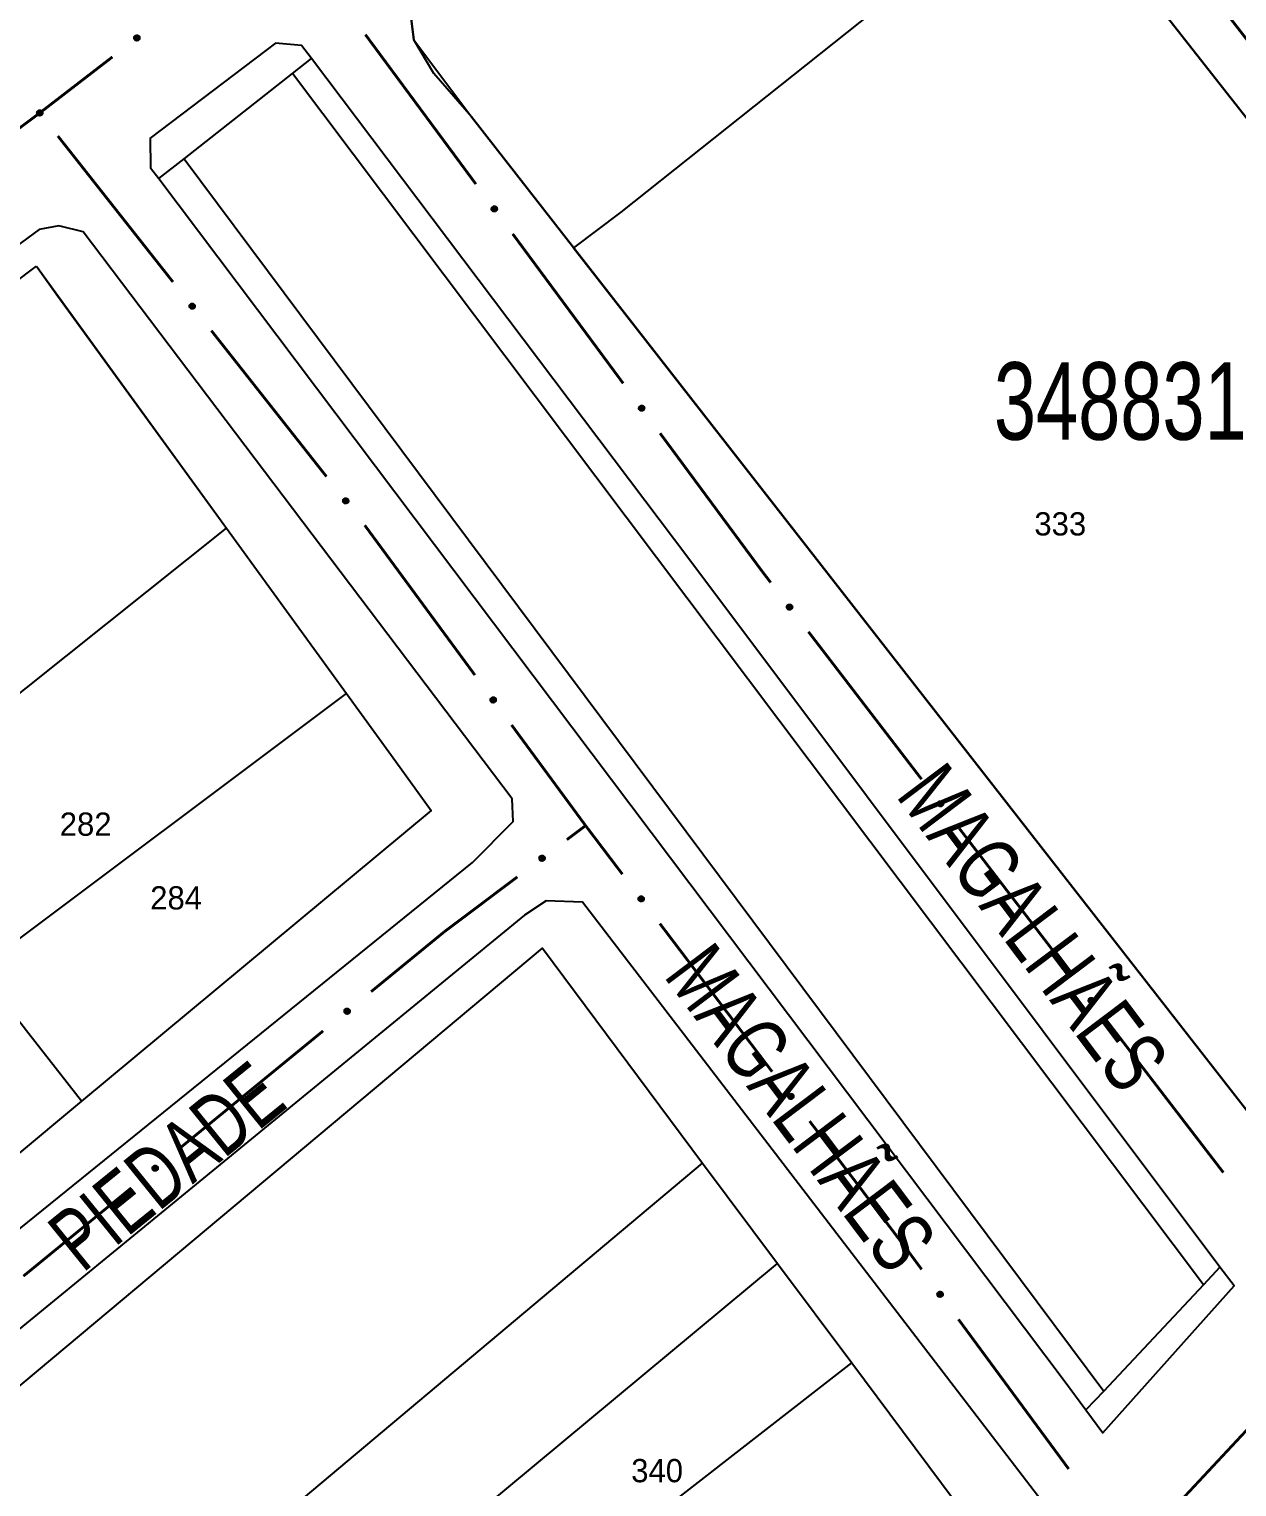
# Model space of a CAD drawing. Extents: x 200123 to 201542, y 4839549 to 4841240.
# Drawn here: x 200645.3 to 200723.2, y 4840032.7 to 4840126.8 of the extents above; entities that cross this region are included whole.
import ezdxf
from ezdxf.enums import TextEntityAlignment as Align

# ---------------------------------------------------------------- set-up
doc = ezdxf.new("R2010")
doc.units = 0
doc.header["$LTSCALE"] = 1.5
doc.header["$MEASUREMENT"] = 0
for name, color, linetype in [('CD_MALHA_LOTES', 7, 'CONTINUOUS'), ('CD_TXT_QUADRA', 2, 'CONTINUOUS'), ('HD-CURSO-PERENE', 170, 'CONTINUOUS'), ('RU-QUADRA', 210, 'CONTINUOUS'), ('SV-EIXO-RUA-PAV', 20, 'CONTINUOUS'), ('SV-PONTE-BUEIRO', 251, 'CONTINUOUS'), ('SV-RUA-PAVIM', 7, 'CONTINUOUS'), ('SV-TXT-RUA-PAV', 7, 'CONTINUOUS'), ('Th_NmrPort', 1, 'CONTINUOUS')]:
    doc.layers.add(name, color=color, linetype=linetype)
doc.styles.add('ARIAL', font='ARIAL.SHX')

msp = doc.modelspace()

# ---------------------------------------------------------------- linework, layer by layer
at = {"layer": 'CD_MALHA_LOTES', "linetype": 'Continuous', "flags": 128}
for points in [[(200680.42, 4840112.7), (200673.82, 4840121.16), (200671.39, 4840123.94), (200670.1, 4840126.13), (200669.86, 4840128.02), (200671.07, 4840130.3), (200697.21, 4840150.98), (200699.07, 4840151.52), (200700.47, 4840150.85), (200711.19, 4840137.21)], [(200711.19, 4840137.21), (200709.19, 4840135.47), (200683.47, 4840114.99), (200680.42, 4840112.7)], [(200680.42, 4840112.7), (200727.78, 4840052.02), (200730.31, 4840050.63), (200732.8, 4840050.88), (200734.82, 4840052.34), (200756.06, 4840076.1), (200756.92, 4840077.73), (200756.59, 4840079.46), (200711.19, 4840137.21)], [(200625.56, 4840096.33), (200645.74, 4840111.51)], [(200645.74, 4840111.51), (200658, 4840094.6)], [(200642.52, 4840082.24), (200658, 4840094.6)], [(200658, 4840094.6), (200665.75, 4840083.93)], [(200642.01, 4840066.13), (200665.75, 4840083.93)], [(200665.75, 4840083.93), (200668.66, 4840079.92), (200671.23, 4840076.38)], [(200671.23, 4840076.38), (200648.65, 4840057.61)], [(200626.52, 4840024.4), (200628.65, 4840025.86), (200668.49, 4840059.19), (200678.4, 4840067.48)], [(200678.4, 4840067.48), (200688.74, 4840053.62)], [(200648.65, 4840057.61), (200645.26, 4840061.96), (200642.01, 4840066.13)], [(200648.65, 4840057.61), (200631.37, 4840043.23)], [(200652.66, 4840023.32), (200688.74, 4840053.62)], [(200688.74, 4840053.62), (200693.58, 4840047.13)], [(200669.23, 4840026.89), (200693.58, 4840047.13)], [(200693.58, 4840047.13), (200698.37, 4840040.72)], [(200686.94, 4840031.82), (200698.37, 4840040.72)], [(200698.37, 4840040.72), (200707.44, 4840028.56), (200707.28, 4840025.38), (200701.13, 4840018.5)]]:
    msp.add_lwpolyline(points, dxfattribs=at)
at = {"layer": 'HD-CURSO-PERENE', "linetype": 'Continuous'}
for points in [[(200721.07, 4840045.75, 2.2), (200662.28, 4840123.95, 2.2)], [(200655.28, 4840118.44, 2.2), (200714.64, 4840038.89, 2.2)]]:
    msp.add_polyline3d(points, dxfattribs=at)
at = {"layer": 'RU-QUADRA', "linetype": 'Continuous', "flags": 128}
for points in [[(200697.21, 4840150.98), (200699.07, 4840151.52), (200700.47, 4840150.85), (200756.59, 4840079.46), (200756.92, 4840077.73), (200756.06, 4840076.1), (200734.82, 4840052.34), (200732.8, 4840050.88), (200730.31, 4840050.63), (200727.78, 4840052.02), (200673.82, 4840121.16), (200671.39, 4840123.94), (200670.1, 4840126.13), (200669.86, 4840128.02), (200671.07, 4840130.3)], [(200645.74, 4840111.51), (200647.13, 4840109.57), (200658, 4840094.6), (200665.75, 4840083.93), (200668.66, 4840079.92), (200671.23, 4840076.38), (200648.65, 4840057.61), (200631.37, 4840043.23), (200624.05, 4840037.15), (200614.22, 4840028.97), (200602.66, 4840020.62), (200583.23, 4840006.59), (200566.3, 4839995.19), (200565.39, 4839995.33), (200542.3, 4840031.61), (200585.62, 4840064.79), (200595.75, 4840072.55), (200601.06, 4840076.78), (200608.3, 4840082.57), (200617.14, 4840089.62), (200625.56, 4840096.33)]]:
    msp.add_lwpolyline(points, close=True, dxfattribs=at)
msp.add_lwpolyline([(200589.16, 4839957.31), (200571.95, 4839984.54), (200572.5, 4839987.01), (200614.13, 4840015.93), (200620.16, 4840020.05), (200626.52, 4840024.4), (200628.65, 4840025.86), (200678.4, 4840067.48), (200688.74, 4840053.62), (200693.58, 4840047.13), (200698.37, 4840040.72), (200707.44, 4840028.56), (200707.28, 4840025.38), (200690.04, 4840006.11), (200686.05, 4840001.94), (200682.82, 4839998.58), (200679.97, 4839995.61), (200672.99, 4839988.34), (200670.16, 4839985.39), (200667.24, 4839982.35), (200662.75, 4839977.6)], dxfattribs=at)
at = {"layer": 'SV-EIXO-RUA-PAV', "const_width": 0.18}
for points in [[(200724.383133, 4840125.487824), (200717.017682, 4840134.961479)], [(200666.973512, 4840126.462198), (200674.107001, 4840116.812674)], [(200645.95, 4840121.4), (200650.646003, 4840125.01908)], [(200641.085733, 4840117.766974), (200645.892922, 4840121.35737)], [(200645.892922, 4840121.35737), (200645.95, 4840121.4)], [(200647.121159, 4840119.915299), (200654.553081, 4840110.4937)], [(200676.484831, 4840113.596165), (200683.61832, 4840103.94664)], [(200657.030388, 4840107.353166), (200664.462311, 4840097.931567)], [(200685.99615, 4840100.730132), (200692.535182, 4840091.884734)], [(200666.934849, 4840094.787402), (200674.04344, 4840085.11952)], [(200692.535182, 4840091.884734), (200692.62, 4840091.77)], [(200692.62, 4840091.77), (200693.14179, 4840091.089757)], [(200695.576312, 4840087.915942), (200702.879876, 4840078.394495)], [(200676.412971, 4840081.896893), (200681.152031, 4840075.451639)], [(200680.780947, 4840075.09265), (200681.19, 4840075.4)], [(200681.152031, 4840075.451639), (200681.19, 4840075.4)], [(200681.19, 4840075.4), (200683.567887, 4840072.2636)], [(200679.981472, 4840074.49195), (200680.780947, 4840075.09265)], [(200705.314398, 4840075.22068), (200712.617962, 4840065.699233)], [(200672.06, 4840068.54), (200676.783575, 4840072.089149)], [(200685.984497, 4840069.076125), (200693.234326, 4840059.513701)], [(200667.345166, 4840064.682731), (200671.989065, 4840068.481968)], [(200671.989065, 4840068.481968), (200672.06, 4840068.54)], [(200654.961435, 4840054.551433), (200664.249233, 4840062.149907)], [(200715.052483, 4840062.525417), (200717.487005, 4840059.351602)], [(200717.487005, 4840059.351602), (200717.68, 4840059.1)], [(200717.68, 4840059.1), (200722.360873, 4840053.007675)], [(200695.650936, 4840056.326226), (200701.692461, 4840048.357538)], [(200645.45, 4840046.77), (200651.865502, 4840052.018609)], [(200701.692461, 4840048.357538), (200702.1, 4840047.82)], [(200702.1, 4840047.82), (200702.886267, 4840046.752963)], [(200644.898241, 4840046.321485), (200645.45, 4840046.77)], [(200705.259119, 4840043.532781), (200712.377677, 4840033.872236)], [(200727.418382, 4840040.183165), (200719.226284, 4840031.414498)]]:
    msp.add_lwpolyline(points, dxfattribs=at)
at = {"layer": 'SV-EIXO-RUA-PAV'}
for points in [[(200652.049145, 4840126.239421), (200652.054739, 4840126.288009), (200652.069482, 4840126.328623), (200652.091528, 4840126.358959), (200652.118, 4840126.380685), (200652.147585, 4840126.399863), (200652.181679, 4840126.412616), (200652.222655, 4840126.41839), (200652.271434, 4840126.41312), (200652.312047, 4840126.395283), (200652.342944, 4840126.37526), (200652.367189, 4840126.348961), (200652.385337, 4840126.319908), (200652.397414, 4840126.284055), (200652.402859, 4840126.242473), (200652.396373, 4840126.193552), (200652.381646, 4840126.153834), (200652.359551, 4840126.125052), (200652.332958, 4840126.100845), (200652.302519, 4840126.081629), (200652.26898, 4840126.069302), (200652.227103, 4840126.063895), (200652.178903, 4840126.070937), (200652.139121, 4840126.085173), (200652.110036, 4840126.106858), (200652.086794, 4840126.133575), (200652.067199, 4840126.163015), (200652.052952, 4840126.196754), (200652.049145, 4840126.239421)], [(200645.947443, 4840121.580984), (200645.99609, 4840121.575939), (200646.036869, 4840121.561655), (200646.067451, 4840121.539952), (200646.089475, 4840121.513727), (200646.108985, 4840121.48436), (200646.122122, 4840121.450412), (200646.128357, 4840121.409504), (200646.123639, 4840121.360669), (200646.106261, 4840121.319857), (200646.086587, 4840121.288736), (200646.060564, 4840121.264196), (200646.031718, 4840121.245721), (200645.996004, 4840121.233241), (200645.954485, 4840121.227327), (200645.905494, 4840121.23326), (200645.865612, 4840121.247538), (200645.836583, 4840121.269307), (200645.812078, 4840121.295625), (200645.792519, 4840121.325845), (200645.779815, 4840121.359243), (200645.773936, 4840121.401056), (200645.780433, 4840121.449333), (200645.794219, 4840121.489273), (200645.815574, 4840121.5186), (200645.842028, 4840121.542142), (200645.871245, 4840121.562069), (200645.904821, 4840121.576696), (200645.947443, 4840121.580984)], [(200675.299023, 4840115.385395), (200675.347489, 4840115.37883), (200675.3878, 4840115.363277), (200675.417689, 4840115.340628), (200675.438881, 4840115.313727), (200675.457463, 4840115.283764), (200675.469531, 4840115.249421), (200675.474484, 4840115.208338), (200675.468239, 4840115.159674), (200675.449593, 4840115.119426), (200675.428956, 4840115.088936), (200675.402177, 4840115.065222), (200675.372767, 4840115.047659), (200675.33668, 4840115.036302), (200675.294997, 4840115.03169), (200675.246215, 4840115.039154), (200675.206799, 4840115.054672), (200675.178465, 4840115.077339), (200675.154796, 4840115.104411), (200675.136192, 4840115.135228), (200675.12454, 4840115.169008), (200675.119972, 4840115.210984), (200675.127976, 4840115.259034), (200675.143005, 4840115.298523), (200675.165267, 4840115.327168), (200675.192445, 4840115.349871), (200675.222271, 4840115.368873), (200675.256288, 4840115.382442), (200675.299023, 4840115.385395)], [(200655.789177, 4840109.104417), (200655.837825, 4840109.099372), (200655.878603, 4840109.085088), (200655.909185, 4840109.063385), (200655.931209, 4840109.03716), (200655.950719, 4840109.007793), (200655.963857, 4840108.973845), (200655.970092, 4840108.932937), (200655.965373, 4840108.884102), (200655.947995, 4840108.84329), (200655.928322, 4840108.812169), (200655.902299, 4840108.787629), (200655.873453, 4840108.769154), (200655.837738, 4840108.756674), (200655.79622, 4840108.75076), (200655.747229, 4840108.756693), (200655.707347, 4840108.770971), (200655.678318, 4840108.79274), (200655.653813, 4840108.819058), (200655.634254, 4840108.849278), (200655.62155, 4840108.882676), (200655.615671, 4840108.924489), (200655.622168, 4840108.972766), (200655.635954, 4840109.012706), (200655.657309, 4840109.042033), (200655.683763, 4840109.065575), (200655.71298, 4840109.085502), (200655.746555, 4840109.100129), (200655.789177, 4840109.104417)], [(200684.810342, 4840102.519362), (200684.858808, 4840102.512797), (200684.899119, 4840102.497244), (200684.929007, 4840102.474595), (200684.9502, 4840102.447693), (200684.968781, 4840102.41773), (200684.98085, 4840102.383388), (200684.985803, 4840102.342305), (200684.979558, 4840102.293641), (200684.960912, 4840102.253393), (200684.940274, 4840102.222903), (200684.913496, 4840102.199189), (200684.884086, 4840102.181626), (200684.847999, 4840102.170269), (200684.806316, 4840102.165657), (200684.757534, 4840102.17312), (200684.718118, 4840102.188639), (200684.689784, 4840102.211305), (200684.666115, 4840102.238378), (200684.647511, 4840102.269195), (200684.635859, 4840102.302974), (200684.63129, 4840102.344951), (200684.639295, 4840102.393001), (200684.654324, 4840102.43249), (200684.676586, 4840102.461135), (200684.703764, 4840102.483837), (200684.73359, 4840102.50284), (200684.767607, 4840102.516409), (200684.810342, 4840102.519362)], [(200665.698407, 4840096.542285), (200665.747055, 4840096.53724), (200665.787833, 4840096.522956), (200665.818415, 4840096.501253), (200665.840439, 4840096.475028), (200665.859949, 4840096.445661), (200665.873087, 4840096.411713), (200665.879322, 4840096.370805), (200665.874603, 4840096.32197), (200665.857225, 4840096.281158), (200665.837552, 4840096.250037), (200665.811529, 4840096.225497), (200665.782683, 4840096.207022), (200665.746968, 4840096.194542), (200665.70545, 4840096.188628), (200665.656459, 4840096.194561), (200665.616577, 4840096.208839), (200665.587548, 4840096.230608), (200665.563043, 4840096.256926), (200665.543484, 4840096.287146), (200665.53078, 4840096.320544), (200665.524901, 4840096.362357), (200665.531398, 4840096.410634), (200665.545184, 4840096.450574), (200665.566539, 4840096.479901), (200665.592993, 4840096.503443), (200665.62221, 4840096.52337), (200665.655785, 4840096.537997), (200665.698407, 4840096.542285)], [(200694.358946, 4840089.683852), (200694.407521, 4840089.678148), (200694.448102, 4840089.663312), (200694.478387, 4840089.641197), (200694.500054, 4840089.614676), (200694.519164, 4840089.585047), (200694.53184, 4840089.550925), (200694.537521, 4840089.509936), (200694.532141, 4840089.461169), (200694.514211, 4840089.420596), (200694.494118, 4840089.389745), (200694.467764, 4840089.36556), (200694.438671, 4840089.347478), (200694.40279, 4840089.335482), (200694.361196, 4840089.330131), (200694.31229, 4840089.336728), (200694.272605, 4840089.351545), (200694.243873, 4840089.373705), (200694.219727, 4840089.400353), (200694.20058, 4840089.430836), (200694.188329, 4840089.464403), (200694.183017, 4840089.506292), (200694.190168, 4840089.554476), (200694.204494, 4840089.594226), (200694.226245, 4840089.623261), (200694.253015, 4840089.646442), (200694.282499, 4840089.665971), (200694.31627, 4840089.680141), (200694.358946, 4840089.683852)], [(200675.231779, 4840083.689174), (200675.280227, 4840083.682484), (200675.320499, 4840083.666827), (200675.350328, 4840083.644101), (200675.371452, 4840083.617145), (200675.389956, 4840083.587134), (200675.401936, 4840083.552761), (200675.406782, 4840083.511665), (200675.400413, 4840083.463017), (200675.381662, 4840083.422818), (200675.360947, 4840083.392381), (200675.334107, 4840083.368736), (200675.304652, 4840083.351249), (200675.268535, 4840083.339985), (200675.226841, 4840083.335481), (200675.178078, 4840083.34307), (200675.138703, 4840083.35869), (200675.110427, 4840083.381429), (200675.086828, 4840083.408562), (200675.068304, 4840083.439427), (200675.056738, 4840083.473237), (200675.052278, 4840083.515225), (200675.060406, 4840083.563254), (200675.075537, 4840083.602704), (200675.097874, 4840083.631291), (200675.125109, 4840083.653924), (200675.154984, 4840083.672849), (200675.189036, 4840083.686331), (200675.231779, 4840083.689174)], [(200704.097032, 4840076.98859), (200704.145607, 4840076.982885), (200704.186188, 4840076.96805), (200704.216473, 4840076.945935), (200704.23814, 4840076.919414), (200704.25725, 4840076.889785), (200704.269926, 4840076.855663), (200704.275607, 4840076.814674), (200704.270227, 4840076.765907), (200704.252297, 4840076.725334), (200704.232204, 4840076.694483), (200704.20585, 4840076.670298), (200704.176757, 4840076.652215), (200704.140876, 4840076.64022), (200704.099282, 4840076.634869), (200704.050376, 4840076.641466), (200704.010691, 4840076.656283), (200703.981959, 4840076.678443), (200703.957813, 4840076.705091), (200703.938666, 4840076.735573), (200703.926415, 4840076.769141), (200703.921103, 4840076.81103), (200703.928254, 4840076.859214), (200703.94258, 4840076.898963), (200703.964331, 4840076.927999), (200703.991101, 4840076.95118), (200704.020585, 4840076.970709), (200704.054356, 4840076.984879), (200704.097032, 4840076.98859)], [(200678.201529, 4840073.292247), (200678.207717, 4840073.340762), (200678.222955, 4840073.381194), (200678.245371, 4840073.411257), (200678.272106, 4840073.432659), (200678.301924, 4840073.451473), (200678.336171, 4840073.463809), (200678.377215, 4840073.469081), (200678.425926, 4840073.463215), (200678.466318, 4840073.444883), (200678.496968, 4840073.424483), (200678.520889, 4840073.39789), (200678.538681, 4840073.368618), (200678.550318, 4840073.33262), (200678.555255, 4840073.290974), (200678.548171, 4840073.242136), (200678.53296, 4840073.202601), (200678.510515, 4840073.174091), (200678.483628, 4840073.150212), (200678.452956, 4840073.131369), (200678.419269, 4840073.119453), (200678.377329, 4840073.114559), (200678.329218, 4840073.122188), (200678.289613, 4840073.13691), (200678.260796, 4840073.158949), (200678.237882, 4840073.185949), (200678.218648, 4840073.215626), (200678.204815, 4840073.249536), (200678.201529, 4840073.292247)], [(200684.777106, 4840070.850863), (200684.825648, 4840070.844885), (200684.866145, 4840070.829822), (200684.896305, 4840070.807536), (200684.917822, 4840070.780894), (200684.936765, 4840070.751158), (200684.949249, 4840070.716964), (200684.954699, 4840070.675944), (200684.949044, 4840070.627208), (200684.930886, 4840070.586737), (200684.91062, 4840070.555999), (200684.88413, 4840070.531963), (200684.854935, 4840070.514045), (200684.818988, 4840070.502252), (200684.777364, 4840070.497135), (200684.728496, 4840070.504007), (200684.688895, 4840070.519048), (200684.660288, 4840070.541369), (200684.636293, 4840070.568153), (200684.617318, 4840070.598742), (200684.605256, 4840070.632378), (200684.60018, 4840070.674296), (200684.607602, 4840070.72244), (200684.622152, 4840070.762108), (200684.644066, 4840070.79102), (200684.670966, 4840070.81405), (200684.70056, 4840070.833413), (200684.73441, 4840070.847393), (200684.777106, 4840070.850863)], [(200713.835118, 4840064.293327), (200713.883693, 4840064.287623), (200713.924274, 4840064.272788), (200713.954559, 4840064.250673), (200713.976226, 4840064.224152), (200713.995336, 4840064.194523), (200714.008012, 4840064.1604), (200714.013693, 4840064.119412), (200714.008312, 4840064.070644), (200713.990383, 4840064.030072), (200713.97029, 4840063.99922), (200713.943936, 4840063.975036), (200713.914843, 4840063.956953), (200713.878962, 4840063.944958), (200713.837368, 4840063.939607), (200713.788462, 4840063.946204), (200713.748777, 4840063.961021), (200713.720045, 4840063.983181), (200713.695899, 4840064.009829), (200713.676752, 4840064.040311), (200713.664501, 4840064.073878), (200713.659189, 4840064.115767), (200713.66634, 4840064.163952), (200713.680666, 4840064.203701), (200713.702417, 4840064.232736), (200713.729187, 4840064.255918), (200713.758671, 4840064.275446), (200713.792442, 4840064.289617), (200713.835118, 4840064.293327)], [(200665.61629, 4840063.41054), (200665.620468, 4840063.459269), (200665.634024, 4840063.500296), (200665.655179, 4840063.531259), (200665.681008, 4840063.553747), (200665.710023, 4840063.573776), (200665.743731, 4840063.587516), (200665.784522, 4840063.594479), (200665.833434, 4840063.59063), (200665.874548, 4840063.573981), (200665.906015, 4840063.554865), (200665.931014, 4840063.529283), (200665.949999, 4840063.50077), (200665.963114, 4840063.465284), (200665.969766, 4840063.423878), (200665.964706, 4840063.374788), (200665.95114, 4840063.334659), (200665.929892, 4840063.305246), (200665.904014, 4840063.280277), (200665.874146, 4840063.260183), (200665.84098, 4840063.246887), (200665.799278, 4840063.240264), (200665.750893, 4840063.2459), (200665.710714, 4840063.258973), (200665.681011, 4840063.279803), (200665.657002, 4840063.305834), (200665.636559, 4840063.334691), (200665.621336, 4840063.368001), (200665.61629, 4840063.41054)], [(200694.443546, 4840058.100963), (200694.492088, 4840058.094985), (200694.532585, 4840058.079922), (200694.562745, 4840058.057636), (200694.584262, 4840058.030994), (200694.603205, 4840058.001258), (200694.615689, 4840057.967064), (200694.621138, 4840057.926044), (200694.615484, 4840057.877308), (200694.597326, 4840057.836837), (200694.577059, 4840057.806099), (200694.55057, 4840057.782063), (200694.521375, 4840057.764145), (200694.485428, 4840057.752352), (200694.443804, 4840057.747236), (200694.394935, 4840057.754108), (200694.355335, 4840057.769148), (200694.326728, 4840057.791469), (200694.302732, 4840057.818253), (200694.283757, 4840057.848843), (200694.271696, 4840057.882478), (200694.26662, 4840057.924396), (200694.274042, 4840057.97254), (200694.288592, 4840058.012208), (200694.310505, 4840058.04112), (200694.337406, 4840058.064151), (200694.367, 4840058.083513), (200694.40085, 4840058.097493), (200694.443546, 4840058.100963)], [(200653.232558, 4840053.279242), (200653.236737, 4840053.327972), (200653.250293, 4840053.368998), (200653.271448, 4840053.399962), (200653.297276, 4840053.422449), (200653.326291, 4840053.442478), (200653.36, 4840053.456218), (200653.40079, 4840053.463181), (200653.449702, 4840053.459332), (200653.490817, 4840053.442683), (200653.522283, 4840053.423568), (200653.547282, 4840053.397985), (200653.566268, 4840053.369472), (200653.579382, 4840053.333986), (200653.586034, 4840053.29258), (200653.580974, 4840053.243491), (200653.567409, 4840053.203361), (200653.54616, 4840053.173948), (200653.520282, 4840053.148979), (200653.490415, 4840053.128885), (200653.457248, 4840053.115589), (200653.415547, 4840053.108966), (200653.367162, 4840053.114602), (200653.326983, 4840053.127675), (200653.29728, 4840053.148505), (200653.273271, 4840053.174536), (200653.252827, 4840053.203393), (200653.237605, 4840053.236703), (200653.232558, 4840053.279242)], [(200704.07608, 4840045.323843), (200704.124535, 4840045.317203), (200704.164823, 4840045.301588), (200704.194676, 4840045.278892), (200704.215827, 4840045.251958), (200704.234362, 4840045.221967), (200704.246378, 4840045.187606), (200704.251266, 4840045.146515), (200704.244947, 4840045.097861), (200704.226238, 4840045.057641), (200704.205553, 4840045.027183), (200704.178738, 4840045.003511), (200704.149301, 4840044.985994), (200704.113196, 4840044.974692), (200704.071506, 4840044.970145), (200704.022736, 4840044.977684), (200703.983345, 4840044.993263), (200703.955046, 4840045.015973), (200703.931418, 4840045.043082), (200703.912862, 4840045.073928), (200703.901262, 4840045.107725), (200703.896759, 4840045.149709), (200703.904837, 4840045.197746), (200703.919927, 4840045.237212), (200703.942234, 4840045.265823), (200703.969447, 4840045.288483), (200703.999302, 4840045.30744), (200704.03334, 4840045.320956), (200704.07608, 4840045.323843)]]:
    msp.add_lwpolyline(points, close=True, dxfattribs=at)
for points in [[(200652.049145, 4840126.239421), (200652.222655, 4840126.41839)], [(200652.052812, 4840126.217176), (200652.245402, 4840126.412113)], [(200652.052952, 4840126.196754), (200652.271434, 4840126.41312)], [(200652.053267, 4840126.265763), (200652.196567, 4840126.410655)], [(200652.054739, 4840126.288009), (200652.181679, 4840126.412616)], [(200652.063043, 4840126.311198), (200652.158223, 4840126.400054)], [(200652.063908, 4840126.18266), (200652.287841, 4840126.401752)], [(200652.067199, 4840126.163015), (200652.312047, 4840126.395283)], [(200652.069482, 4840126.328623), (200652.147585, 4840126.399863)], [(200652.079328, 4840126.151475), (200652.322467, 4840126.383647)], [(200652.086794, 4840126.133575), (200652.342944, 4840126.37526)], [(200652.100736, 4840126.121461), (200652.355269, 4840126.358967)], [(200652.110036, 4840126.106858), (200652.367189, 4840126.348961)], [(200652.127797, 4840126.097525), (200652.374179, 4840126.332195)], [(200652.139121, 4840126.085173), (200652.385337, 4840126.319908)], [(200652.161342, 4840126.078586), (200652.38827, 4840126.298264)], [(200652.178903, 4840126.070937), (200652.397414, 4840126.284055)], [(200652.20511, 4840126.070972), (200652.398037, 4840126.261001)], [(200652.227103, 4840126.063895), (200652.402859, 4840126.242473)], [(200652.250951, 4840126.071845), (200652.393755, 4840126.212909)], [(200652.26898, 4840126.069302), (200652.396373, 4840126.193552)], [(200652.288799, 4840126.078618), (200652.384227, 4840126.169389)], [(200652.302519, 4840126.081629), (200652.381646, 4840126.153834)], [(200645.815574, 4840121.5186), (200646.060564, 4840121.264196)], [(200645.830072, 4840121.528065), (200646.070435, 4840121.276228)], [(200645.842028, 4840121.542142), (200646.086587, 4840121.288736)], [(200645.859843, 4840121.54981), (200646.094743, 4840121.309306)], [(200645.871245, 4840121.562069), (200646.106261, 4840121.319857)], [(200645.890851, 4840121.565581), (200646.112457, 4840121.344135)], [(200645.904821, 4840121.576696), (200646.123639, 4840121.360669)], [(200645.92524, 4840121.577066), (200646.122338, 4840121.386688)], [(200645.947443, 4840121.580984), (200646.128357, 4840121.409504)], [(200645.97383, 4840121.577159), (200646.120329, 4840121.435504)], [(200645.99609, 4840121.575939), (200646.122122, 4840121.450412)], [(200646.019371, 4840121.567896), (200646.109296, 4840121.473726)], [(200646.036869, 4840121.561655), (200646.108985, 4840121.48436)], [(200645.773936, 4840121.401056), (200645.954485, 4840121.227327)], [(200645.779815, 4840121.359243), (200645.905494, 4840121.23326)], [(200645.780433, 4840121.449333), (200645.996004, 4840121.233241)], [(200645.780764, 4840121.423127), (200645.972957, 4840121.232357)], [(200645.782154, 4840121.3773), (200645.924821, 4840121.236097)], [(200645.787884, 4840121.466979), (200646.010108, 4840121.242545)], [(200645.789354, 4840121.33953), (200645.881196, 4840121.245133)], [(200645.792519, 4840121.325845), (200645.865612, 4840121.247538)], [(200645.794219, 4840121.489273), (200646.031718, 4840121.245721)], [(200645.806442, 4840121.500736), (200646.043878, 4840121.257018)], [(200675.119972, 4840115.210984), (200675.294997, 4840115.03169)], [(200675.12454, 4840115.169008), (200675.246215, 4840115.039154)], [(200675.127442, 4840115.186982), (200675.265621, 4840115.041384)], [(200675.127486, 4840115.232831), (200675.313617, 4840115.03614)], [(200675.127976, 4840115.259034), (200675.33668, 4840115.036302)], [(200675.133457, 4840115.149006), (200675.2223, 4840115.051781)], [(200675.135975, 4840115.276438), (200675.351068, 4840115.04516)], [(200675.136192, 4840115.135228), (200675.206799, 4840115.054672)], [(200675.143005, 4840115.298523), (200675.372767, 4840115.047659)], [(200675.155581, 4840115.309597), (200675.385275, 4840115.05857)], [(200675.165267, 4840115.327168), (200675.402177, 4840115.065222)], [(200675.180054, 4840115.336174), (200675.41242, 4840115.07694)], [(200675.192445, 4840115.349871), (200675.428956, 4840115.088936)], [(200675.21049, 4840115.356977), (200675.437751, 4840115.109241)], [(200675.222271, 4840115.368873), (200675.449593, 4840115.119426)], [(200675.241977, 4840115.37177), (200675.456546, 4840115.143498)], [(200675.256288, 4840115.382442), (200675.468239, 4840115.159674)], [(200675.276709, 4840115.382173), (200675.467754, 4840115.185722)], [(200675.299023, 4840115.385395), (200675.474484, 4840115.208338)], [(200675.325277, 4840115.380746), (200675.467273, 4840115.234576)], [(200675.347489, 4840115.37883), (200675.469531, 4840115.249421)], [(200675.370507, 4840115.370063), (200675.457441, 4840115.273125)], [(200675.3878, 4840115.363277), (200675.457463, 4840115.283764)], [(200655.615671, 4840108.924489), (200655.79622, 4840108.75076)], [(200655.62155, 4840108.882676), (200655.747229, 4840108.756693)], [(200655.622168, 4840108.972766), (200655.837738, 4840108.756674)], [(200655.622498, 4840108.94656), (200655.814692, 4840108.75579)], [(200655.623889, 4840108.900733), (200655.766555, 4840108.75953)], [(200655.629618, 4840108.990412), (200655.851843, 4840108.765978)], [(200655.631089, 4840108.862963), (200655.72293, 4840108.768566)], [(200655.634254, 4840108.849278), (200655.707347, 4840108.770971)], [(200655.635954, 4840109.012706), (200655.873453, 4840108.769154)], [(200655.648177, 4840109.024169), (200655.885613, 4840108.780451)], [(200655.657309, 4840109.042033), (200655.902299, 4840108.787629)], [(200655.671806, 4840109.051498), (200655.91217, 4840108.799661)], [(200655.683763, 4840109.065575), (200655.928322, 4840108.812169)], [(200655.701577, 4840109.073243), (200655.936478, 4840108.832739)], [(200655.71298, 4840109.085502), (200655.947995, 4840108.84329)], [(200655.732586, 4840109.089014), (200655.954191, 4840108.867568)], [(200655.746555, 4840109.100129), (200655.965373, 4840108.884102)], [(200655.766975, 4840109.100499), (200655.964073, 4840108.910121)], [(200655.789177, 4840109.104417), (200655.970092, 4840108.932937)], [(200655.815564, 4840109.100592), (200655.962064, 4840108.958937)], [(200655.837825, 4840109.099372), (200655.963857, 4840108.973845)], [(200655.861106, 4840109.091329), (200655.951031, 4840108.997159)], [(200655.878603, 4840109.085088), (200655.950719, 4840109.007793)], [(200684.63129, 4840102.344951), (200684.806316, 4840102.165657)], [(200684.635859, 4840102.302974), (200684.757534, 4840102.17312)], [(200684.638761, 4840102.320949), (200684.77694, 4840102.175351)], [(200684.638805, 4840102.366797), (200684.824936, 4840102.170107)], [(200684.639295, 4840102.393001), (200684.847999, 4840102.170269)], [(200684.644776, 4840102.282973), (200684.733619, 4840102.185748)], [(200684.647294, 4840102.410405), (200684.862387, 4840102.179127)], [(200684.647511, 4840102.269195), (200684.718118, 4840102.188639)], [(200684.654324, 4840102.43249), (200684.884086, 4840102.181626)], [(200684.6669, 4840102.443564), (200684.896594, 4840102.192536)], [(200684.676586, 4840102.461135), (200684.913496, 4840102.199189)], [(200684.691373, 4840102.47014), (200684.923739, 4840102.210907)], [(200684.703764, 4840102.483837), (200684.940274, 4840102.222903)], [(200684.721809, 4840102.490944), (200684.94907, 4840102.243208)], [(200684.73359, 4840102.50284), (200684.960912, 4840102.253393)], [(200684.753296, 4840102.505737), (200684.967864, 4840102.277465)], [(200684.767607, 4840102.516409), (200684.979558, 4840102.293641)], [(200684.788028, 4840102.51614), (200684.979073, 4840102.319689)], [(200684.810342, 4840102.519362), (200684.985803, 4840102.342305)], [(200684.836596, 4840102.514713), (200684.978592, 4840102.368543)], [(200684.858808, 4840102.512797), (200684.98085, 4840102.383388)], [(200684.881826, 4840102.50403), (200684.96876, 4840102.407091)], [(200684.899119, 4840102.497244), (200684.968781, 4840102.41773)], [(200665.524901, 4840096.362357), (200665.70545, 4840096.188628)], [(200665.53078, 4840096.320544), (200665.656459, 4840096.194561)], [(200665.531398, 4840096.410634), (200665.746968, 4840096.194542)], [(200665.531728, 4840096.384428), (200665.723922, 4840096.193658)], [(200665.533119, 4840096.338601), (200665.675785, 4840096.197398)], [(200665.538848, 4840096.42828), (200665.761073, 4840096.203846)], [(200665.540319, 4840096.300831), (200665.63216, 4840096.206434)], [(200665.543484, 4840096.287146), (200665.616577, 4840096.208839)], [(200665.545184, 4840096.450574), (200665.782683, 4840096.207022)], [(200665.557407, 4840096.462037), (200665.794843, 4840096.218318)], [(200665.566539, 4840096.479901), (200665.811529, 4840096.225497)], [(200665.581036, 4840096.489365), (200665.8214, 4840096.237529)], [(200665.592993, 4840096.503443), (200665.837552, 4840096.250037)], [(200665.610807, 4840096.511111), (200665.845708, 4840096.270607)], [(200665.62221, 4840096.52337), (200665.857225, 4840096.281158)], [(200665.641816, 4840096.526882), (200665.863421, 4840096.305436)], [(200665.655785, 4840096.537997), (200665.874603, 4840096.32197)], [(200665.676205, 4840096.538367), (200665.873303, 4840096.347989)], [(200665.698407, 4840096.542285), (200665.879322, 4840096.370805)], [(200665.724794, 4840096.53846), (200665.871293, 4840096.396805)], [(200665.747055, 4840096.53724), (200665.873087, 4840096.411713)], [(200665.770336, 4840096.529197), (200665.860261, 4840096.435027)], [(200665.787833, 4840096.522956), (200665.859949, 4840096.445661)], [(200694.190143, 4840089.528268), (200694.379734, 4840089.334911)], [(200694.190168, 4840089.554476), (200694.40279, 4840089.335482)], [(200694.197857, 4840089.572019), (200694.417019, 4840089.344594)], [(200694.204494, 4840089.594226), (200694.438671, 4840089.347478)], [(200694.216871, 4840089.605521), (200694.450983, 4840089.358608)], [(200694.226245, 4840089.623261), (200694.467764, 4840089.36556)], [(200694.240869, 4840089.632528), (200694.477798, 4840089.377457)], [(200694.253015, 4840089.646442), (200694.494118, 4840089.389745)], [(200694.270932, 4840089.653868), (200694.502552, 4840089.410203)], [(200694.282499, 4840089.665971), (200694.514211, 4840089.420596)], [(200694.302151, 4840089.669217), (200694.520736, 4840089.444788)], [(200694.31627, 4840089.680141), (200694.532141, 4840089.461169)], [(200694.336693, 4840089.680235), (200694.531193, 4840089.487204)], [(200694.358946, 4840089.683852), (200694.537521, 4840089.509936)], [(200694.385279, 4840089.67967), (200694.529845, 4840089.536042)], [(200694.407521, 4840089.678148), (200694.53184, 4840089.550925)], [(200694.430691, 4840089.669791), (200694.519331, 4840089.57441)], [(200694.448102, 4840089.663312), (200694.519164, 4840089.585047)], [(200694.183017, 4840089.506292), (200694.361196, 4840089.330131)], [(200694.188329, 4840089.464403), (200694.31229, 4840089.336728)], [(200694.190913, 4840089.482426), (200694.331653, 4840089.339303)], [(200694.1976, 4840089.444562), (200694.288154, 4840089.34893)], [(200694.20058, 4840089.430836), (200694.272605, 4840089.351545)], [(200675.052278, 4840083.515225), (200675.226841, 4840083.335481)], [(200675.056738, 4840083.473237), (200675.178078, 4840083.34307)], [(200675.059687, 4840083.491204), (200675.19749, 4840083.34525)], [(200675.059849, 4840083.537052), (200675.245472, 4840083.339882)], [(200675.060406, 4840083.563254), (200675.268535, 4840083.339985)], [(200675.065604, 4840083.453212), (200675.154196, 4840083.355759)], [(200675.068304, 4840083.439427), (200675.138703, 4840083.35869)], [(200675.06845, 4840083.580637), (200675.282947, 4840083.348806)], [(200675.075537, 4840083.602704), (200675.304652, 4840083.351249)], [(200675.088142, 4840083.613746), (200675.317188, 4840083.362127)], [(200675.097874, 4840083.631291), (200675.334107, 4840083.368736)], [(200675.112683, 4840083.640259), (200675.34438, 4840083.380427)], [(200675.125109, 4840083.653924), (200675.360947, 4840083.392381)], [(200675.143173, 4840083.660984), (200675.369794, 4840083.412663)], [(200675.154984, 4840083.672849), (200675.381662, 4840083.422818)], [(200675.174698, 4840083.675696), (200675.388677, 4840083.446872)], [(200675.189036, 4840083.686331), (200675.400413, 4840083.463017)], [(200675.209456, 4840083.68601), (200675.399994, 4840083.489066)], [(200675.231779, 4840083.689174), (200675.406782, 4840083.511665)], [(200675.258021, 4840083.684457), (200675.399639, 4840083.537922)], [(200675.280227, 4840083.682484), (200675.401936, 4840083.552761)], [(200675.303223, 4840083.673657), (200675.389907, 4840083.576495)], [(200675.320499, 4840083.666827), (200675.389956, 4840083.587134)], [(200703.921103, 4840076.81103), (200704.099282, 4840076.634869)], [(200703.926415, 4840076.769141), (200704.050376, 4840076.641466)], [(200703.928229, 4840076.833006), (200704.11782, 4840076.639649)], [(200703.928254, 4840076.859214), (200704.140876, 4840076.64022)], [(200703.928999, 4840076.787164), (200704.069739, 4840076.64404)], [(200703.935686, 4840076.7493), (200704.02624, 4840076.653667)], [(200703.935943, 4840076.876757), (200704.155105, 4840076.649332)], [(200703.938666, 4840076.735573), (200704.010691, 4840076.656283)], [(200703.94258, 4840076.898963), (200704.176757, 4840076.652215)], [(200703.954957, 4840076.910259), (200704.189069, 4840076.663346)], [(200703.964331, 4840076.927999), (200704.20585, 4840076.670298)], [(200703.978955, 4840076.937265), (200704.215884, 4840076.682195)], [(200703.991101, 4840076.95118), (200704.232204, 4840076.694483)], [(200704.009018, 4840076.958606), (200704.240638, 4840076.714941)], [(200704.020585, 4840076.970709), (200704.252297, 4840076.725334)], [(200704.040237, 4840076.973955), (200704.258822, 4840076.749526)], [(200704.054356, 4840076.984879), (200704.270227, 4840076.765907)], [(200704.074779, 4840076.984973), (200704.269279, 4840076.791942)], [(200704.097032, 4840076.98859), (200704.275607, 4840076.814674)], [(200704.123365, 4840076.984407), (200704.267931, 4840076.84078)], [(200704.145607, 4840076.982885), (200704.269926, 4840076.855663)], [(200704.168777, 4840076.974528), (200704.257417, 4840076.879148)], [(200704.186188, 4840076.96805), (200704.25725, 4840076.889785)], [(200678.201529, 4840073.292247), (200678.377215, 4840073.469081)], [(200678.204815, 4840073.249536), (200678.425926, 4840073.463215)], [(200678.204924, 4840073.269959), (200678.399883, 4840073.462527)], [(200678.205974, 4840073.318536), (200678.351033, 4840073.461665)], [(200678.207717, 4840073.340762), (200678.336171, 4840073.463809)], [(200678.215598, 4840073.235309), (200678.442192, 4840073.451648)], [(200678.216304, 4840073.363848), (200678.312563, 4840073.451534)], [(200678.218648, 4840073.215626), (200678.466318, 4840073.444883)], [(200678.222955, 4840073.381194), (200678.301924, 4840073.451473)], [(200678.230635, 4840073.203938), (200678.476595, 4840073.43312)], [(200678.237882, 4840073.185949), (200678.496968, 4840073.424483)], [(200678.251675, 4840073.173664), (200678.509092, 4840073.408042)], [(200678.260796, 4840073.158949), (200678.520889, 4840073.39789)], [(200678.278441, 4840073.149399), (200678.527673, 4840073.38104)], [(200678.289613, 4840073.13691), (200678.538681, 4840073.368618)], [(200678.311753, 4840073.130052), (200678.541348, 4840073.346939)], [(200678.329218, 4840073.122188), (200678.550318, 4840073.33262)], [(200678.355425, 4840073.121903), (200678.55066, 4840073.30956)], [(200678.377329, 4840073.114559), (200678.555255, 4840073.290974)], [(200678.401272, 4840073.122216), (200678.54579, 4840073.261524)], [(200678.419269, 4840073.119453), (200678.548171, 4840073.242136)], [(200678.4392, 4840073.128526), (200678.53573, 4840073.218123)], [(200678.452956, 4840073.131369), (200678.53296, 4840073.202601)], [(200684.607602, 4840070.72244), (200684.818988, 4840070.502252)], [(200684.61539, 4840070.739939), (200684.833268, 4840070.511284)], [(200684.622152, 4840070.762108), (200684.854935, 4840070.514045)], [(200684.634593, 4840070.773334), (200684.86731, 4840070.525106)], [(200684.644066, 4840070.79102), (200684.88413, 4840070.531963)], [(200684.658742, 4840070.800204), (200684.894231, 4840070.543804)], [(200684.670966, 4840070.81405), (200684.91062, 4840070.555999)], [(200684.688925, 4840070.821375), (200684.919169, 4840070.57641)], [(200684.70056, 4840070.833413), (200684.930886, 4840070.586737)], [(200684.72023, 4840070.836548), (200684.937547, 4840070.610892)], [(200684.73441, 4840070.847393), (200684.949044, 4840070.627208)], [(200684.754833, 4840070.847371), (200684.948243, 4840070.653248)], [(200684.777106, 4840070.850863), (200684.954699, 4840070.675944)], [(200684.803415, 4840070.846532), (200684.94717, 4840070.702093)], [(200684.825648, 4840070.844885), (200684.949249, 4840070.716964)], [(200684.848771, 4840070.836398), (200684.936873, 4840070.740519)], [(200684.866145, 4840070.829822), (200684.936765, 4840070.751158)], [(200684.60018, 4840070.674296), (200684.777364, 4840070.497135)], [(200684.605256, 4840070.632378), (200684.728496, 4840070.504007)], [(200684.60743, 4840070.696232), (200684.795929, 4840070.50181)], [(200684.607941, 4840070.650386), (200684.747873, 4840070.506473)], [(200684.614415, 4840070.612486), (200684.704429, 4840070.516345)], [(200684.617318, 4840070.598742), (200684.688895, 4840070.519048)], [(200713.659189, 4840064.115767), (200713.837368, 4840063.939607)], [(200713.666315, 4840064.137744), (200713.855906, 4840063.944387)], [(200713.66634, 4840064.163952), (200713.878962, 4840063.944958)], [(200713.674029, 4840064.181495), (200713.893191, 4840063.95407)], [(200713.680666, 4840064.203701), (200713.914843, 4840063.956953)], [(200713.693043, 4840064.214997), (200713.927155, 4840063.968084)], [(200713.702417, 4840064.232736), (200713.943936, 4840063.975036)], [(200713.717041, 4840064.242003), (200713.95397, 4840063.986933)], [(200713.729187, 4840064.255918), (200713.97029, 4840063.99922)], [(200713.747104, 4840064.263344), (200713.978724, 4840064.019678)], [(200713.758671, 4840064.275446), (200713.990383, 4840064.030072)], [(200713.778323, 4840064.278693), (200713.996908, 4840064.054263)], [(200713.792442, 4840064.289617), (200714.008312, 4840064.070644)], [(200713.812865, 4840064.289711), (200714.007365, 4840064.096679)], [(200713.835118, 4840064.293327), (200714.013693, 4840064.119412)], [(200713.861451, 4840064.289145), (200714.006017, 4840064.145518)], [(200713.883693, 4840064.287623), (200714.008012, 4840064.1604)], [(200713.906863, 4840064.279266), (200713.995503, 4840064.183885)], [(200713.924274, 4840064.272788), (200713.995336, 4840064.194523)], [(200665.61629, 4840063.41054), (200665.784522, 4840063.594479)], [(200665.619644, 4840063.436991), (200665.758669, 4840063.585989)], [(200665.620468, 4840063.459269), (200665.743731, 4840063.587516)], [(200665.620602, 4840063.388411), (200665.807441, 4840063.588867)], [(200665.621336, 4840063.368001), (200665.833434, 4840063.59063)], [(200665.628095, 4840063.48269), (200665.72065, 4840063.574277)], [(200665.632698, 4840063.354232), (200665.850164, 4840063.579744)], [(200665.634024, 4840063.500296), (200665.710023, 4840063.573776)], [(200665.636559, 4840063.334691), (200665.874548, 4840063.573981)], [(200665.649018, 4840063.323509), (200665.885302, 4840063.562654)], [(200665.657002, 4840063.305834), (200665.906015, 4840063.554865)], [(200665.671291, 4840063.294129), (200665.918808, 4840063.538938)], [(200665.681011, 4840063.279803), (200665.931014, 4840063.529283)], [(200665.699036, 4840063.270991), (200665.938488, 4840063.512727)], [(200665.710714, 4840063.258973), (200665.949999, 4840063.50077)], [(200665.733118, 4840063.253036), (200665.95356, 4840063.47922)], [(200665.750893, 4840063.2459), (200665.963114, 4840063.465284)], [(200665.777089, 4840063.246697), (200665.964407, 4840063.442257)], [(200665.799278, 4840063.240264), (200665.969766, 4840063.423878)], [(200665.822885, 4840063.248904), (200665.961525, 4840063.394061)], [(200665.84098, 4840063.246887), (200665.964706, 4840063.374788)], [(200665.86052, 4840063.256775), (200665.953267, 4840063.350282)], [(200665.874146, 4840063.260183), (200665.95114, 4840063.334659)], [(200713.664501, 4840064.073878), (200713.788462, 4840063.946204)], [(200713.667085, 4840064.091902), (200713.807825, 4840063.948778)], [(200713.673772, 4840064.054038), (200713.764326, 4840063.958405)], [(200713.676752, 4840064.040311), (200713.748777, 4840063.961021)], [(200694.26662, 4840057.924396), (200694.443804, 4840057.747236)], [(200694.271696, 4840057.882478), (200694.394935, 4840057.754108)], [(200694.27387, 4840057.946333), (200694.462369, 4840057.751911)], [(200694.274042, 4840057.97254), (200694.485428, 4840057.752352)], [(200694.274381, 4840057.900487), (200694.414313, 4840057.756573)], [(200694.280855, 4840057.862586), (200694.370869, 4840057.766445)], [(200694.28183, 4840057.990039), (200694.499708, 4840057.761384)], [(200694.283757, 4840057.848843), (200694.355335, 4840057.769148)], [(200694.288592, 4840058.012208), (200694.521375, 4840057.764145)], [(200694.301032, 4840058.023434), (200694.533749, 4840057.775206)], [(200694.310505, 4840058.04112), (200694.55057, 4840057.782063)], [(200694.325181, 4840058.050305), (200694.56067, 4840057.793904)], [(200694.337406, 4840058.064151), (200694.577059, 4840057.806099)], [(200694.355364, 4840058.071475), (200694.585608, 4840057.82651)], [(200694.367, 4840058.083513), (200694.597326, 4840057.836837)], [(200694.38667, 4840058.086648), (200694.603987, 4840057.860992)], [(200694.40085, 4840058.097493), (200694.615484, 4840057.877308)], [(200694.421273, 4840058.097472), (200694.614683, 4840057.903348)], [(200694.443546, 4840058.100963), (200694.621138, 4840057.926044)], [(200694.469855, 4840058.096633), (200694.61361, 4840057.952193)], [(200694.492088, 4840058.094985), (200694.615689, 4840057.967064)], [(200694.51521, 4840058.086498), (200694.603312, 4840057.99062)], [(200694.532585, 4840058.079922), (200694.603205, 4840058.001258)], [(200653.232558, 4840053.279242), (200653.40079, 4840053.463181)], [(200653.235913, 4840053.305693), (200653.374938, 4840053.454691)], [(200653.236737, 4840053.327972), (200653.36, 4840053.456218)], [(200653.236871, 4840053.257113), (200653.42371, 4840053.457569)], [(200653.237605, 4840053.236703), (200653.449702, 4840053.459332)], [(200653.244363, 4840053.351392), (200653.336918, 4840053.442979)], [(200653.248967, 4840053.222934), (200653.466433, 4840053.448446)], [(200653.250293, 4840053.368998), (200653.326291, 4840053.442478)], [(200653.252827, 4840053.203393), (200653.490817, 4840053.442683)], [(200653.265287, 4840053.192211), (200653.501571, 4840053.431356)], [(200653.273271, 4840053.174536), (200653.522283, 4840053.423568)], [(200653.287559, 4840053.162832), (200653.535076, 4840053.407641)], [(200653.29728, 4840053.148505), (200653.547282, 4840053.397985)], [(200653.315304, 4840053.139693), (200653.554757, 4840053.38143)], [(200653.326983, 4840053.127675), (200653.566268, 4840053.369472)], [(200653.349386, 4840053.121738), (200653.569829, 4840053.347922)], [(200653.367162, 4840053.114602), (200653.579382, 4840053.333986)], [(200653.393357, 4840053.1154), (200653.580676, 4840053.310959)], [(200653.415547, 4840053.108966), (200653.586034, 4840053.29258)], [(200653.439153, 4840053.117606), (200653.577794, 4840053.262763)], [(200653.457248, 4840053.115589), (200653.580974, 4840053.243491)], [(200653.476788, 4840053.125477), (200653.569535, 4840053.218984)], [(200653.490415, 4840053.128885), (200653.567409, 4840053.203361)], [(200703.987503, 4840045.295562), (200704.21438, 4840045.047475)], [(200703.999302, 4840045.30744), (200704.226238, 4840045.057641)], [(200704.019013, 4840045.310306), (200704.233228, 4840045.081703)], [(200704.03334, 4840045.320956), (200704.244947, 4840045.097861)], [(200704.053761, 4840045.320656), (200704.244501, 4840045.123909)], [(200704.07608, 4840045.323843), (200704.251266, 4840045.146515)], [(200704.102327, 4840045.319154), (200704.244096, 4840045.172764)], [(200704.124535, 4840045.317203), (200704.246378, 4840045.187606)], [(200704.14754, 4840045.3084), (200704.234324, 4840045.211328)], [(200704.164823, 4840045.301588), (200704.234362, 4840045.221967)], [(200703.896759, 4840045.149709), (200704.071506, 4840044.970145)], [(200703.901262, 4840045.107725), (200704.022736, 4840044.977684)], [(200703.904192, 4840045.125695), (200704.042146, 4840044.979884)], [(200703.904307, 4840045.171544), (200704.090133, 4840044.974566)], [(200703.904837, 4840045.197746), (200704.113196, 4840044.974692)], [(200703.910148, 4840045.08771), (200703.998841, 4840044.990348)], [(200703.912862, 4840045.073928), (200703.983345, 4840044.993263)], [(200703.912863, 4840045.215138), (200704.127598, 4840044.983528)], [(200703.919927, 4840045.237212), (200704.149301, 4840044.985994)], [(200703.93252, 4840045.248267), (200704.161826, 4840044.996884)], [(200703.942234, 4840045.265823), (200704.178738, 4840045.003511)], [(200703.957034, 4840045.274806), (200704.188999, 4840045.015213)], [(200703.969447, 4840045.288483), (200704.205553, 4840045.027183)]]:
    msp.add_lwpolyline(points, dxfattribs=at)
at = {"layer": 'SV-PONTE-BUEIRO', "linetype": 'Continuous'}
for points in [[(200653.64, 4840117.17, 2.2), (200655.28, 4840118.44, 2.2), (200662.28, 4840123.95, 2.2), (200663.5, 4840124.91, 2.2)], [(200722.14, 4840046.91, 2.2), (200721.07, 4840045.75, 2.2), (200714.64, 4840038.89, 2.2), (200713.49, 4840037.69, 2.2)]]:
    msp.add_polyline3d(points, dxfattribs=at)
at = {"layer": 'SV-RUA-PAVIM', "linetype": 'Continuous'}
for points in [[(200673.82, 4840121.16, 2.84), (200727.78, 4840052.02, 2.84), (200730.31, 4840050.63, 2.84), (200732.8, 4840050.88, 2.84), (200734.82, 4840052.34, 2.84), (200756.06, 4840076.1, 2.84), (200756.92, 4840077.73, 2.86), (200756.59, 4840079.46, 2.86), (200700.47, 4840150.85, 2.86), (200699.07, 4840151.52, 2.86), (200697.21, 4840150.98, 2.86), (200671.07, 4840130.3, 2.86), (200669.86, 4840128.02, 2.86), (200670.1, 4840126.13, 2.86)], [(200712.09, 4840039.58, 3.39), (200713.49, 4840037.69, 3.39), (200714.59, 4840036.21, 3.39), (200723.06, 4840045.69, 3.39), (200722.14, 4840046.91, 3.39), (200687.93, 4840092.54, 3.11), (200663.5, 4840124.91, 3.11), (200662.86, 4840125.76, 3.11), (200661.18, 4840125.91, 3.11), (200653.09, 4840119.77, 3.11), (200653.11, 4840117.87, 3.11), (200653.64, 4840117.17, 3.11)], [(200676.44, 4840077.12, 2.94), (200648.75, 4840113.72, 2.94), (200647.18, 4840114.12, 2.98), (200645.92, 4840113.87, 2.98), (200614.97, 4840091.11, 2.97), (200543.24, 4840037.69, 3.76), (200541.26, 4840036.32, 3.76), (200540.15, 4840032.16, 3.76), (200540.76, 4840030.37, 3.75), (200562.88, 4839995.33, 3.75), (200564, 4839993.6, 3.62), (200565.24, 4839992.6, 3.55), (200566.8, 4839992.21, 3.55), (200569.92, 4839994.19, 3.55), (200615.81, 4840026.33, 3.13), (200629.17, 4840036.87, 3.13), (200673.89, 4840073.02, 3.13), (200676.52, 4840075.66, 3.13)], [(200570.7, 4839987.49, 3.55), (200570.7, 4839985.49, 3.55), (200570.76, 4839983.67, 3.55), (200609.95, 4839921.97, 3.58), (200611.04, 4839921.32, 3.58), (200612.17, 4839921.21, 3.58), (200613.99, 4839921.66, 3.58), (200616.37, 4839923.78, 3.36), (200665.81, 4839978.12, 3.06), (200690.68, 4840003.73, 3.06), (200708.78, 4840022.62, 3.06), (200710.48, 4840024.73, 3.06), (200711.53, 4840028.01, 3.06), (200710.86, 4840031.51, 3.05), (200680.99, 4840070.45, 3.04), (200678.64, 4840070.54, 3.04), (200677.25, 4840069.61, 3.04), (200629, 4840030.12, 3.04), (200576.97, 4839993.04, 3.04), (200571.37, 4839989.11, 3.55)]]:
    msp.add_polyline3d(points, close=True, dxfattribs=at)

# ---------------------------------------------------------------- texts
at = {"layer": 'CD_TXT_QUADRA', "style": 'ARIAL', "width": 0.7}
msp.add_text('348831423', height=5, dxfattribs=at).set_placement((200707.55, 4840100.31))
at = {"layer": 'SV-TXT-RUA-PAV', "style": 'ARIAL', "width": 0.7}
for s, rotation, p in [('MAGALHÃES', 307, (200701.16, 4840077.33)), ('MAGALHÃES', 307, (200686.17, 4840065.7)), ('PIEDADE', 39, (200648.72, 4840046.48))]:
    msp.add_text(s, height=4, rotation=rotation, dxfattribs=at).set_placement(p)
at = {"layer": 'Th_NmrPort', "color": 1}
for s, p in [('333', (200710.160366, 4840094.879086)), ('282', (200647.24415, 4840075.496965)), ('284', (200653.08415, 4840070.736965)), ('340', (200684.13415, 4840033.766965))]:
    msp.add_text(s, height=1.5, dxfattribs=at).set_placement(p, align=Align.MIDDLE_LEFT)

doc.saveas('drawing.dxf')
